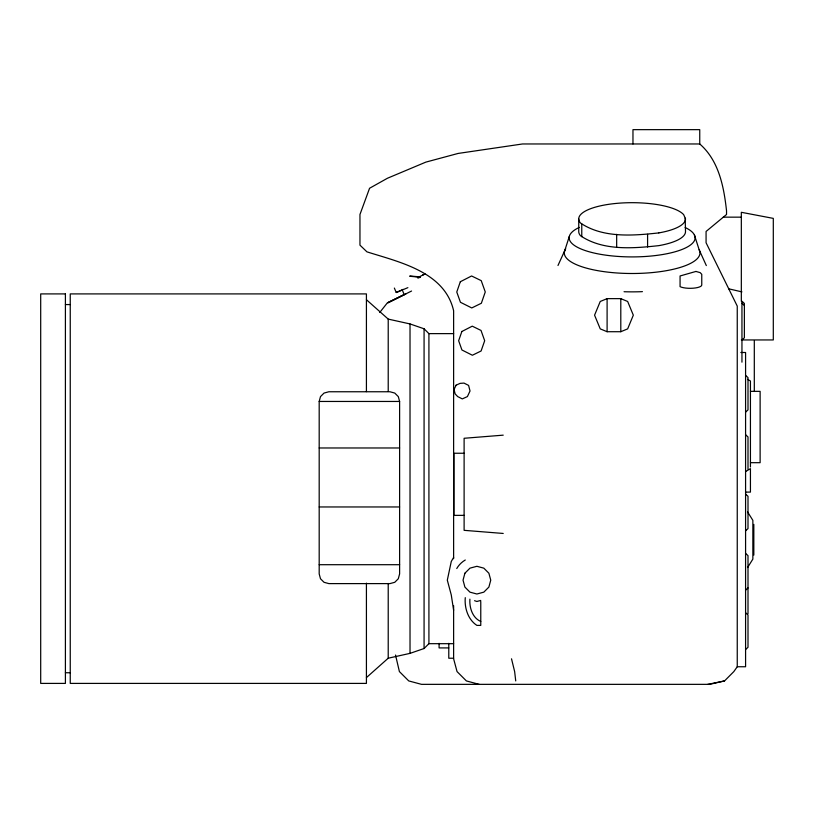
<?xml version="1.0" encoding="UTF-8"?>
<svg xmlns="http://www.w3.org/2000/svg" width="814" height="814" viewBox="0 0 814 814"><rect width="100%" height="100%" fill="white"/><g stroke="black" fill="none" stroke-linecap="round" stroke-linejoin="round"><path stroke-width="1.22" d="M319.19 401.455L320.492 396.611L324.043 393.07L328.876 391.758L389.926 391.758L394.759 393.07L398.3 396.611L399.613 401.455L399.613 573.921L398.3 578.754L394.759 582.305L389.926 583.607L328.876 583.607L324.043 582.305L320.492 578.754L319.19 573.921L319.19 401.455L399.613 401.455M564.468 251.475L569.301 236.457M557.987 265.486L564.702 250.702M453.622 557.417L451.271 561.487L447.313 580.158L451.271 594.942L453.622 610.297M747.567 567.562L752.858 559.106L752.858 520.35L747.567 511.894M453.622 558.689L453.622 310.755C444.749 271.845 399.674 262.21 366.941 251.852L359.961 245.146L359.961 214.499L369.566 188.258L387.433 178.256L425.844 162.118L458.119 153.439L522.537 143.966L699.745 143.966C718.894 160.602 723.87 186.762 726.536 210.775L726.536 214.499L706.074 231.461L706.074 242.755L737.25 306.095L737.25 666.747L733.841 671.581L724.531 680.931L709.655 684.35L421.52 684.35L408.75 680.931L399.399 671.581L395.523 655.046M379.731 312.484L387.403 302.798L404.059 294.648M366.422 677.594L388.217 658.211L410.022 653.367L424.074 648.524L428.917 643.681L428.917 333.628L424.074 328.785L410.022 323.941L388.217 319.098L366.422 299.715M741.951 340.038L744.372 337.759L744.372 303.449L741.951 301.18L741.951 362.169M745.583 412.159L748.005 409.89L748.005 377.625L745.583 375.346M745.583 530.85L748.005 528.581L748.005 496.316L745.583 494.037M745.583 590.201L748.005 587.922M745.583 649.552L748.005 647.272L748.005 615.008L745.583 612.728M745.583 471.601L750.437 468.62L750.437 492.104L745.583 492.104M418.345 277.32L424.359 274.267M411.569 291.025L387.881 302.798L405.972 293.823M403.174 289.377L396.235 292.521L407.885 287.647M607.102 298.636L600.244 301.475L594.566 315.181L600.244 328.876L607.102 331.715L620.797 331.715L627.655 328.876L633.323 315.181L627.655 301.475L620.797 298.636L607.102 298.636L607.102 331.715M417.897 278.144L420.248 277.208L409.93 276.292M422.659 275.03L425.274 274.053M480.769 600.427L476.892 601.475L474.562 600.701M707.773 684.35L724.531 680.931M503.225 435.154L464.112 438.278L464.112 530.331L503.225 533.455M723.341 217.155L741.33 217.155M65.405 304.558L70.248 304.558M428.917 333.628L453.622 333.628M741.33 339.947L773.3 339.947L773.3 218.386L741.33 212.301L741.33 301.292M740.821 352.493L745.583 352.493L745.583 666.747L737.25 666.747M750.437 391.351L760.123 391.351L760.123 462.688L750.437 462.688M319.19 447.975L399.613 447.975M464.112 453.245L453.947 453.245L453.947 515.364L464.112 515.364M319.19 506.959L399.613 506.959M319.19 564.702L399.613 564.702M428.917 643.681L453.622 643.681M448.779 647.913L439.092 647.913L439.092 643.335M453.622 658.231L448.779 658.231L448.779 643.335M65.405 672.751L70.248 672.751M409.869 276.007L420.166 276.872M728.632 288.797L741.951 291.89M479.161 684.35L466.391 680.931L457.041 671.581L453.622 658.811L453.622 605.667M747.527 379.314L750.437 380.993L750.437 467.002M480.769 621.479C472.385 617.806 469.322 607.671 469.902 599.165M741.951 303.215L744.372 305.494M745.583 434.686L748.005 436.965L748.005 469.23M745.583 553.378L748.005 555.657L748.005 613.695M694.362 234.88L699.155 249.766L706.328 265.588M396.235 292.521L394.352 288.054M402.767 291.168L404.202 294.627M511.518 658.811L514.641 671.581L515.73 680.931M754.303 340.74L754.303 391.493M753.825 524.369L753.825 555.097M699.745 143.966L699.745 129.65L632.966 129.65L632.966 143.966M685.185 218.142L685.51 231.603A53.378 16.199 0 0 1 658.821 245.635C632.997 248.433 603.113 250.966 580.565 235.795A53.378 16.199 0 0 1 578.744 231.603L578.744 218.885M647.588 234.32L647.588 247.039M620.797 298.636L620.797 331.715M616.666 234.32L616.666 247.039M581.766 223.952L581.766 236.681M480.769 601.465L480.769 625.396L476.892 625.396C467.989 619.576 464.367 607.885 465.272 597.649M424.074 328.785L424.074 648.524M410.022 323.941L410.022 653.367M388.217 319.098L388.217 391.331M388.217 583.465L388.217 658.211M366.422 391.656L366.422 293.905L70.248 293.905L70.248 683.404L366.422 683.404L366.422 583.119M456.756 568.528A23.25 23.25 0 0 1 465.272 560.012M699.155 249.766A67.827 20.574 0 0 1 630.382 273.494A67.827 20.574 0 0 1 565.73 248.728M642.429 291.646A75.091 22.782 0 0 1 624.043 291.727M685.123 227.482A62.983 19.109 0 0 1 673.29 252.269A62.983 19.109 0 0 1 590.75 252.208A62.983 19.109 0 0 1 579.283 227.411M464.896 573.229L463.044 580.158L464.896 587.077L469.963 592.154L476.892 594.006L483.821 592.154L488.888 587.077L490.75 580.158L488.888 573.229L483.821 568.152L476.892 566.3L469.963 568.152L464.896 573.229M460.327 281.736L456.766 292.012L460.449 302.289L471.764 307.946L481.349 303.256L485.266 291.951L481.227 280.647L471.591 275.977L460.327 281.736M461.864 331.491L458.648 340.73L461.935 349.989L472.374 355.24L481.094 350.997L484.676 340.73L481.023 330.443L472.262 326.17L461.864 331.491M456.094 385.175L454.049 389.54L455.158 393.905L457.682 396.581L462.301 398.901L467.409 396.581L470.024 390.995L468.599 385.409L463.98 383.089L460.083 383.374L456.094 385.175M695.95 271.438L680.066 275.977L680.066 286.65A11.63 3.327 0 0 0 693.141 288.207A11.63 3.327 0 0 0 701.76 284.992L701.76 274.318L700.203 272.649L695.95 271.438M658.821 232.906C632.997 235.704 603.113 238.237 580.565 223.077A53.378 16.199 0 0 1 618.314 203.235A53.378 16.199 0 0 1 683.689 214.693L685.51 218.885A53.378 16.199 0 0 1 658.821 232.906M65.405 293.905L40.7 293.905L40.7 683.404L65.405 683.404L65.405 293.905"/></g></svg>
